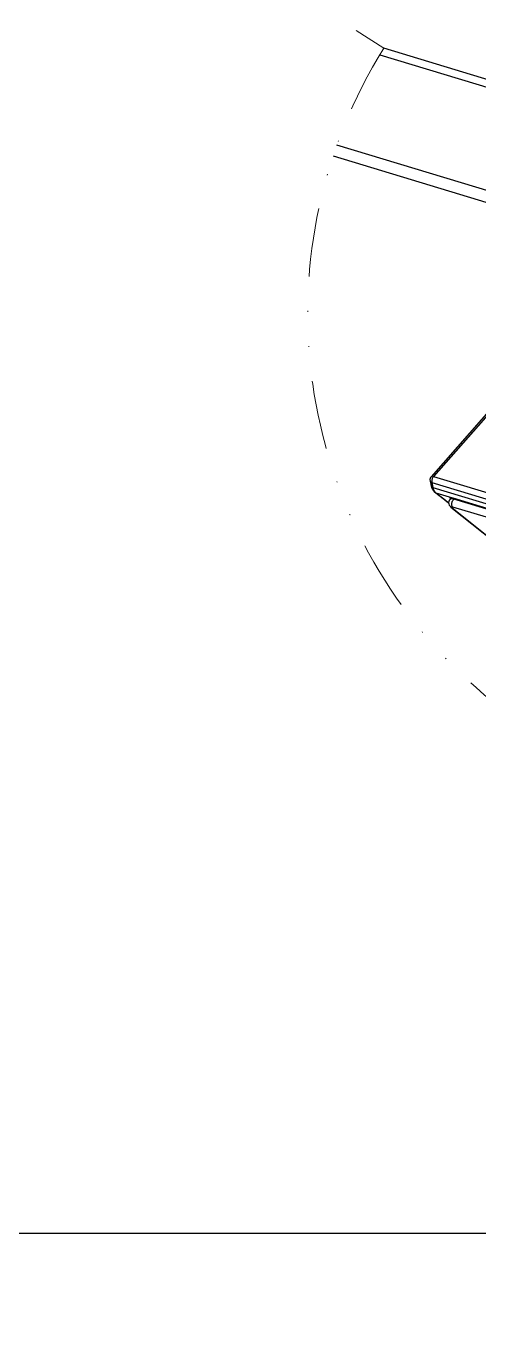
# Model space of a CAD drawing. Header units: millimetres. Extents: x 14343 to 15285, y -9166 to -7819.
# Drawn here: x 14642.9 to 14701.3, y -8505.4 to -8337.1 of the extents above; entities that cross this region are included whole.
import ezdxf

# ---------------------------------------------------------------- set-up
doc = ezdxf.new("R2010")
doc.units = ezdxf.units.MM
doc.linetypes.add('DIVIDE', pattern=[31.75, 12.7, -6.35, 0, -6.35, 0, -6.35])
doc.layers.add('hatch', color=56, linetype='Continuous', lineweight=9)

# ---------------------------------------------------------------- blocks, each defined once
blk = doc.blocks.new('u9')
at = {"color": 7, "linetype": 'Continuous'}
for p, q in [((-125.451, 152.036), (-85.692, 139.997)), ((-84.942, 140.784), (-124.925, 152.891)), ((-93.496, 129.035), (-130.985, 140.387)), ((-131.468, 138.985), (-92.984, 127.332)), ((-91.083, 129.164), (-118.827, 97.604)), ((-90.765, 129.207), (-118.508, 97.648)), ((-118.508, 97.648), (-104.128, 93.293)), ((-118.964, 97.09), (-118.831, 96.423)), ((-118.83, 96.423), (-118.735, 96.106)), ((-118.72, 96.862), (-104.34, 92.508)), ((-118.72, 96.862), (-118.586, 96.195)), ((-118.586, 96.195), (-104.17, 91.83)), ((-117.021, 94.561), (-118.37, 95.614)), ((-118.233, 95.542), (-118.369, 95.613)), ((-118.233, 95.542), (-103.786, 91.168)), ((-118.233, 95.542), (-116.887, 94.492)), ((-117.021, 94.561), (-117.014, 94.555)), ((-117.014, 94.555), (-116.887, 94.492)), ((-117.014, 94.555), (-116.571, 94.226)), ((-116.887, 94.492), (-116.57, 94.256)), ((-116.389, 94.677), (-116.185, 94.878)), ((-105.907, 91.779), (-115.976, 94.827)), ((-115.91, 94.698), (-115.825, 94.782)), ((-105.996, 91.697), (-115.91, 94.698)), ((-116.283, 93.691), (-110.65, 89.183)), ((-116.146, 93.62), (-110.514, 89.112)), ((-106.126, 90.692), (-116.039, 93.694))]:
    blk.add_line(p, q, dxfattribs=at)
for points in [[(-118.735, 96.106), (-118.529, 95.766), (-118.37, 95.614)], [(-116.389, 94.676), (-116.488, 94.549), (-116.551, 94.399), (-116.572, 94.239), (-116.552, 94.082), (-116.498, 93.941), (-116.421, 93.826), (-116.34, 93.741), (-116.282, 93.691)]]:
    blk.add_lwpolyline(points, dxfattribs=at)
for centre, radius, start, end in [((-118.376, 97.208), 0.6, 138.68094, 191.34225), ((-117.689, 96.2), 0.856, 215.48322, 220.7124)]:
    blk.add_arc(centre, radius, start, end, dxfattribs=at)
blk.add_ellipse((-115.421, 94.411), major_axis=(-0.971, 0.451), ratio=0.173443, start_param=-0.8839926, end_param=0.4507869, dxfattribs=at)
for points, start_tangent, end_tangent in [([(-118.508, 97.648), (-118.646, 97.671), (-118.76, 97.651), (-118.827, 97.604)], (-0.9567211, 0.2910065), (-0.667481, -0.7446268)), ([(-118.508, 97.648), (-118.601, 97.516), (-118.674, 97.357), (-118.72, 97.185), (-118.736, 97.015), (-118.72, 96.862)], (-0.659315, -0.7518668), (0.2201909, -0.9754568)), ([(-118.72, 96.862), (-118.851, 96.926), (-118.937, 97.019), (-118.964, 97.09)], (-0.9506329, 0.3103177), (-0.2007838, 0.9796356)), ([(-118.586, 96.195), (-118.745, 96.281), (-118.827, 96.407), (-118.83, 96.423)], (-0.950633, 0.3103176), (-0.1890959, 0.9819586)), ([(-118.586, 96.195), (-118.505, 95.924), (-118.386, 95.704)], (0.2038357, -0.9790051), (0.5811049, -0.8138287)), ([(-118.338, 95.642), (-118.233, 95.542)], (0.6528998, -0.7574443), (0.7905486, -0.6123993)), ([(-115.91, 94.698), (-116.056, 94.734), (-116.186, 94.745), (-116.293, 94.73), (-116.374, 94.69), (-116.389, 94.676)], (-0.9543811, 0.2985913), (-0.7073376, -0.7068758)), ([(-116.039, 93.694), (-116.101, 93.769), (-116.143, 93.877), (-116.161, 94.009), (-116.153, 94.157), (-116.122, 94.311), (-116.068, 94.459), (-115.995, 94.591), (-115.91, 94.698)], (-0.7778146, 0.6284938), (0.6999197, 0.7142215)), ([(-116.146, 93.62), (-116.263, 93.676), (-116.282, 93.691)], (-0.9577479, 0.2876091), (-0.7817031, 0.6236507)), ([(-116.039, 93.694), (-116.097, 93.709), (-116.144, 93.718), (-116.18, 93.719), (-116.202, 93.713), (-116.211, 93.699), (-116.204, 93.678), (-116.182, 93.652), (-116.146, 93.62)], (-0.9571031, 0.2897476), (0.7807192, -0.6248821))]:
    blk.add_spline(points, degree=3, dxfattribs=dict(at, start_tangent=start_tangent, end_tangent=end_tangent))
at = {"layer": 'Defpoints', "color": 2}
for points in [[(0, 673.52), (-470.981, 673.52), (-470.981, 0), (0, 0)], [(0, 673.52), (470.981, 673.52), (470.981, 0), (0, 0)]]:
    blk.add_lwpolyline(points, close=True, dxfattribs=at)
at = {"layer": 'hatch', "color": 4, "linetype": 'DIVIDE', "ltscale": 0.5}
blk.add_line((-196.322, 198.266), (-124.925, 152.891), dxfattribs=at)
at = {"layer": 'hatch', "color": 4, "linetype": 'DIVIDE', "ltscale": 0.7}
blk.add_arc((-70.235, 118.667), 64.515, 147.96226, 99.80514, dxfattribs=at)

msp = doc.modelspace()

# ---------------------------------------------------------------- block references
msp.add_blockref('u9', (14813.95, -8492.81))
at = {"rotation": 180}
msp.add_blockref('u9', (14813.95, -8492.81), dxfattribs=at)

doc.saveas('drawing.dxf')
